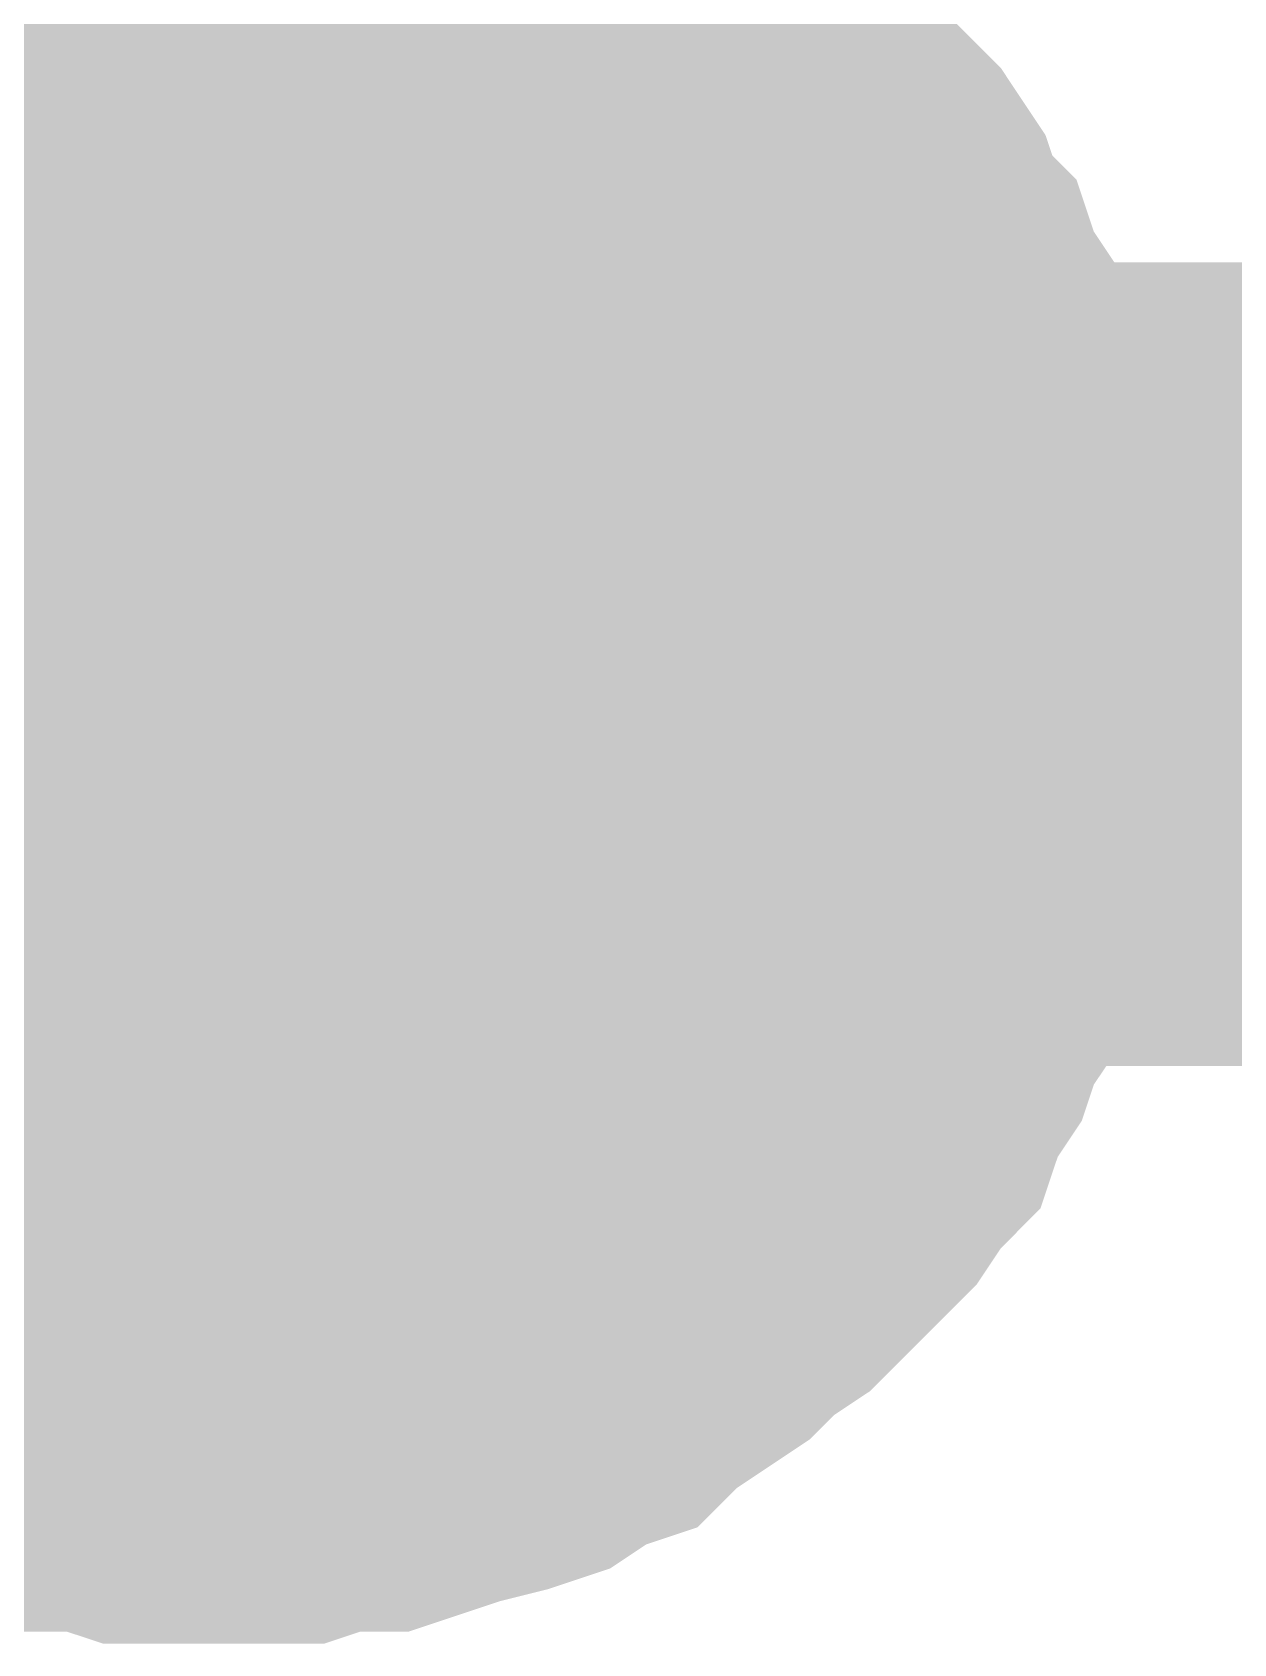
# Model space of a CAD drawing. Header units: inches. Extents: x 0 to 841, y 0 to 594.
# Drawn here: x 309.838 to 310.959, y 261.578 to 263.081 of the extents above; entities that cross this region are included whole.
import ezdxf

# ---------------------------------------------------------------- set-up
doc = ezdxf.new("R2010")
doc.units = ezdxf.units.IN
doc.layers.add('Sheet', color=255, linetype='Continuous')

msp = doc.modelspace()

# ---------------------------------------------------------------- linework, layer by layer
at = {"layer": 'Sheet'}
for points in [[(350.0049, 294.9899, 0.7493, 0.7493, 0), (317.5085, 294.9899, 0.7493, 0.7493, 0), (317.5085, 262.4915, 0.7493, 0.7493, 0), (310.0076, 262.4915, 0.7493, 0.7493, 0), (305.0107, 262.4915, 0.7493, 0.7493, 0)], [(310.0076, 267.4999, 0.7493, 0.7493, 0), (310.0076, 262.4915, 0.7493, 0.7493, 0)], [(309.6819, 263.1765, 0.2997, 0.2997, 0), (309.7156, 263.199, 0.2997, 0.2997, 0), (309.7493, 263.2102, 0.2997, 0.2997, 0), (309.783, 263.2214, 0.2997, 0.2997, 0), (309.8167, 263.2326, 0.2997, 0.2997, 0)], [(309.6819, 263.1765, 0.2997, 0.2997, 0), (309.7156, 263.199, 0.2997, 0.2997, 0), (309.7493, 263.2102, 0.2997, 0.2997, 0), (309.783, 263.2214, 0.2997, 0.2997, 0), (309.8167, 263.2326, 0.2997, 0.2997, 0)], [(310.1985, 263.2326, 0.2997, 0.2997, 0), (310.2322, 263.2214, 0.2997, 0.2997, 0), (310.2771, 263.2102, 0.2997, 0.2997, 0), (310.3108, 263.199, 0.2997, 0.2997, 0), (310.3445, 263.1765, 0.2997, 0.2997, 0), (310.3781, 263.1653, 0.2997, 0.2997, 0), (310.4006, 263.1428, 0.2997, 0.2997, 0), (310.4343, 263.1316, 0.2997, 0.2997, 0), (310.468, 263.1091, 0.2997, 0.2997, 0), (310.4904, 263.0867, 0.2997, 0.2997, 0), (310.5241, 263.053, 0.2997, 0.2997, 0), (310.5466, 263.0305, 0.2997, 0.2997, 0), (310.569, 263.0081, 0.2997, 0.2997, 0), (310.6027, 262.9744, 0.2997, 0.2997, 0), (310.6252, 262.9519, 0.2997, 0.2997, 0), (310.6476, 262.9182, 0.2997, 0.2997, 0), (310.6589, 262.8845, 0.2997, 0.2997, 0), (310.6813, 262.8621, 0.2997, 0.2997, 0), (310.6925, 262.8284, 0.2997, 0.2997, 0), (310.715, 262.7947, 0.2997, 0.2997, 0), (310.7262, 262.761, 0.2997, 0.2997, 0), (310.7375, 262.7161, 0.2997, 0.2997, 0), (310.7487, 262.6824, 0.2997, 0.2997, 0), (310.7599, 262.6487, 0.2997, 0.2997, 0), (310.7599, 262.6038, 0.2997, 0.2997, 0), (310.7711, 262.5701, 0.2997, 0.2997, 0), (310.7711, 262.5364, 0.2997, 0.2997, 0), (310.7711, 262.4915, 0.2997, 0.2997, 0)], [(310.1985, 263.2326, 0.2997, 0.2997, 0), (310.2322, 263.2214, 0.2997, 0.2997, 0), (310.2771, 263.2102, 0.2997, 0.2997, 0), (310.3108, 263.199, 0.2997, 0.2997, 0), (310.3445, 263.1765, 0.2997, 0.2997, 0), (310.3781, 263.1653, 0.2997, 0.2997, 0), (310.4006, 263.1428, 0.2997, 0.2997, 0), (310.4343, 263.1316, 0.2997, 0.2997, 0), (310.468, 263.1091, 0.2997, 0.2997, 0), (310.4904, 263.0867, 0.2997, 0.2997, 0), (310.5241, 263.053, 0.2997, 0.2997, 0), (310.5466, 263.0305, 0.2997, 0.2997, 0), (310.569, 263.0081, 0.2997, 0.2997, 0), (310.6027, 262.9744, 0.2997, 0.2997, 0), (310.6252, 262.9519, 0.2997, 0.2997, 0), (310.6476, 262.9182, 0.2997, 0.2997, 0), (310.6589, 262.8845, 0.2997, 0.2997, 0), (310.6813, 262.8621, 0.2997, 0.2997, 0), (310.6925, 262.8284, 0.2997, 0.2997, 0), (310.715, 262.7947, 0.2997, 0.2997, 0), (310.7262, 262.761, 0.2997, 0.2997, 0), (310.7375, 262.7161, 0.2997, 0.2997, 0), (310.7487, 262.6824, 0.2997, 0.2997, 0), (310.7599, 262.6487, 0.2997, 0.2997, 0), (310.7599, 262.6038, 0.2997, 0.2997, 0), (310.7711, 262.5701, 0.2997, 0.2997, 0), (310.7711, 262.5364, 0.2997, 0.2997, 0), (310.7711, 262.4915, 0.2997, 0.2997, 0)], [(310.4343, 263.1316, 0.0991, 0.0991, 0), (310.468, 263.1091, 0.0991, 0.0991, 0), (310.4904, 263.0867, 0.0991, 0.0991, 0), (310.5241, 263.053, 0.0991, 0.0991, 0), (310.5466, 263.0305, 0.0991, 0.0991, 0), (310.569, 263.0081, 0.0991, 0.0991, 0), (310.6027, 262.9744, 0.0991, 0.0991, 0), (310.6252, 262.9519, 0.0991, 0.0991, 0), (310.6476, 262.9182, 0.0991, 0.0991, 0), (310.6589, 262.8845, 0.0991, 0.0991, 0), (310.6813, 262.8621, 0.0991, 0.0991, 0), (310.6925, 262.8284, 0.0991, 0.0991, 0), (310.715, 262.7947, 0.0991, 0.0991, 0), (310.7262, 262.761, 0.0991, 0.0991, 0), (310.7375, 262.7161, 0.0991, 0.0991, 0), (310.7487, 262.6824, 0.0991, 0.0991, 0), (310.7599, 262.6487, 0.0991, 0.0991, 0), (310.7599, 262.6038, 0.0991, 0.0991, 0), (310.7711, 262.5701, 0.0991, 0.0991, 0), (310.7711, 262.5364, 0.0991, 0.0991, 0), (310.7711, 262.4915, 0.0991, 0.0991, 0)], [(310.4343, 263.1316, 0.0991, 0.0991, 0), (310.468, 263.1091, 0.0991, 0.0991, 0), (310.4904, 263.0867, 0.0991, 0.0991, 0), (310.5241, 263.053, 0.0991, 0.0991, 0), (310.5466, 263.0305, 0.0991, 0.0991, 0), (310.569, 263.0081, 0.0991, 0.0991, 0), (310.6027, 262.9744, 0.0991, 0.0991, 0), (310.6252, 262.9519, 0.0991, 0.0991, 0), (310.6476, 262.9182, 0.0991, 0.0991, 0), (310.6589, 262.8845, 0.0991, 0.0991, 0), (310.6813, 262.8621, 0.0991, 0.0991, 0), (310.6925, 262.8284, 0.0991, 0.0991, 0), (310.715, 262.7947, 0.0991, 0.0991, 0), (310.7262, 262.761, 0.0991, 0.0991, 0), (310.7375, 262.7161, 0.0991, 0.0991, 0), (310.7487, 262.6824, 0.0991, 0.0991, 0), (310.7599, 262.6487, 0.0991, 0.0991, 0), (310.7599, 262.6038, 0.0991, 0.0991, 0), (310.7711, 262.5701, 0.0991, 0.0991, 0), (310.7711, 262.5364, 0.0991, 0.0991, 0), (310.7711, 262.4915, 0.0991, 0.0991, 0)], [(309.6819, 262.8845, 0.2997, 0.2997, 0), (309.7044, 262.907, 0.2997, 0.2997, 0), (309.7269, 262.9182, 0.2997, 0.2997, 0), (309.7493, 262.9294, 0.2997, 0.2997, 0), (309.7605, 262.9407, 0.2997, 0.2997, 0), (309.783, 262.9519, 0.2997, 0.2997, 0), (309.8055, 262.9631, 0.2997, 0.2997, 0), (309.8279, 262.9744, 0.2997, 0.2997, 0), (309.8616, 262.9856, 0.2997, 0.2997, 0), (309.8841, 262.9968, 0.2997, 0.2997, 0), (309.9065, 262.9968, 0.2997, 0.2997, 0), (309.929, 262.9968, 0.2997, 0.2997, 0), (309.9514, 263.0081, 0.2997, 0.2997, 0), (309.9851, 263.0081, 0.2997, 0.2997, 0), (310.0076, 263.0081, 0.2997, 0.2997, 0)], [(309.6819, 262.8845, 0.2997, 0.2997, 0), (309.7044, 262.907, 0.2997, 0.2997, 0), (309.7269, 262.9182, 0.2997, 0.2997, 0), (309.7493, 262.9294, 0.2997, 0.2997, 0), (309.7605, 262.9407, 0.2997, 0.2997, 0), (309.783, 262.9519, 0.2997, 0.2997, 0), (309.8055, 262.9631, 0.2997, 0.2997, 0), (309.8279, 262.9744, 0.2997, 0.2997, 0), (309.8616, 262.9856, 0.2997, 0.2997, 0), (309.8841, 262.9968, 0.2997, 0.2997, 0), (309.9065, 262.9968, 0.2997, 0.2997, 0), (309.929, 262.9968, 0.2997, 0.2997, 0), (309.9514, 263.0081, 0.2997, 0.2997, 0), (309.9851, 263.0081, 0.2997, 0.2997, 0), (310.0076, 263.0081, 0.2997, 0.2997, 0)], [(310.0076, 263.0081, 0.2997, 0.2997, 0), (310.0076, 263.0081, 0.2997, 0.2997, 0)], [(310.0076, 263.0081, 0.2997, 0.2997, 0), (310.03, 263.0081, 0.2997, 0.2997, 0), (310.0637, 263.0081, 0.2997, 0.2997, 0), (310.0862, 262.9968, 0.2997, 0.2997, 0), (310.1086, 262.9968, 0.2997, 0.2997, 0), (310.1311, 262.9968, 0.2997, 0.2997, 0), (310.1648, 262.9856, 0.2997, 0.2997, 0), (310.1872, 262.9744, 0.2997, 0.2997, 0), (310.2097, 262.9631, 0.2997, 0.2997, 0), (310.2322, 262.9519, 0.2997, 0.2997, 0), (310.2546, 262.9407, 0.2997, 0.2997, 0), (310.2771, 262.9294, 0.2997, 0.2997, 0), (310.2995, 262.9182, 0.2997, 0.2997, 0), (310.3108, 262.907, 0.2997, 0.2997, 0), (310.3332, 262.8845, 0.2997, 0.2997, 0), (310.3557, 262.8733, 0.2997, 0.2997, 0), (310.3669, 262.8508, 0.2997, 0.2997, 0), (310.3894, 262.8396, 0.2997, 0.2997, 0), (310.4006, 262.8172, 0.2997, 0.2997, 0), (310.4231, 262.7947, 0.2997, 0.2997, 0), (310.4343, 262.7835, 0.2997, 0.2997, 0), (310.4455, 262.761, 0.2997, 0.2997, 0), (310.4567, 262.7385, 0.2997, 0.2997, 0), (310.468, 262.7161, 0.2997, 0.2997, 0), (310.4792, 262.6936, 0.2997, 0.2997, 0), (310.4904, 262.6712, 0.2997, 0.2997, 0), (310.5017, 262.6487, 0.2997, 0.2997, 0), (310.5129, 262.615, 0.2997, 0.2997, 0), (310.5129, 262.5926, 0.2997, 0.2997, 0), (310.5129, 262.5701, 0.2997, 0.2997, 0), (310.5241, 262.5476, 0.2997, 0.2997, 0), (310.5241, 262.514, 0.2997, 0.2997, 0), (310.5241, 262.4915, 0.2997, 0.2997, 0)], [(310.0076, 263.0081, 0.2997, 0.2997, 0), (310.0076, 263.0081, 0.2997, 0.2997, 0)], [(310.0076, 263.0081, 0.2997, 0.2997, 0), (310.03, 263.0081, 0.2997, 0.2997, 0), (310.0637, 263.0081, 0.2997, 0.2997, 0), (310.0862, 262.9968, 0.2997, 0.2997, 0), (310.1086, 262.9968, 0.2997, 0.2997, 0), (310.1311, 262.9968, 0.2997, 0.2997, 0), (310.1648, 262.9856, 0.2997, 0.2997, 0), (310.1872, 262.9744, 0.2997, 0.2997, 0), (310.2097, 262.9631, 0.2997, 0.2997, 0), (310.2322, 262.9519, 0.2997, 0.2997, 0), (310.2546, 262.9407, 0.2997, 0.2997, 0), (310.2771, 262.9294, 0.2997, 0.2997, 0), (310.2995, 262.9182, 0.2997, 0.2997, 0), (310.3108, 262.907, 0.2997, 0.2997, 0), (310.3332, 262.8845, 0.2997, 0.2997, 0), (310.3557, 262.8733, 0.2997, 0.2997, 0), (310.3669, 262.8508, 0.2997, 0.2997, 0), (310.3894, 262.8396, 0.2997, 0.2997, 0), (310.4006, 262.8172, 0.2997, 0.2997, 0), (310.4231, 262.7947, 0.2997, 0.2997, 0), (310.4343, 262.7835, 0.2997, 0.2997, 0), (310.4455, 262.761, 0.2997, 0.2997, 0), (310.4567, 262.7385, 0.2997, 0.2997, 0), (310.468, 262.7161, 0.2997, 0.2997, 0), (310.4792, 262.6936, 0.2997, 0.2997, 0), (310.4904, 262.6712, 0.2997, 0.2997, 0), (310.5017, 262.6487, 0.2997, 0.2997, 0), (310.5129, 262.615, 0.2997, 0.2997, 0), (310.5129, 262.5926, 0.2997, 0.2997, 0), (310.5129, 262.5701, 0.2997, 0.2997, 0), (310.5241, 262.5476, 0.2997, 0.2997, 0), (310.5241, 262.514, 0.2997, 0.2997, 0), (310.5241, 262.4915, 0.2997, 0.2997, 0)], [(309.783, 262.9519, 0.0991, 0.0991, 0), (309.8055, 262.9631, 0.0991, 0.0991, 0), (309.8279, 262.9744, 0.0991, 0.0991, 0), (309.8616, 262.9856, 0.0991, 0.0991, 0), (309.8841, 262.9968, 0.0991, 0.0991, 0), (309.9065, 262.9968, 0.0991, 0.0991, 0), (309.929, 262.9968, 0.0991, 0.0991, 0), (309.9514, 263.0081, 0.0991, 0.0991, 0), (309.9851, 263.0081, 0.0991, 0.0991, 0), (310.0076, 263.0081, 0.0991, 0.0991, 0)], [(309.783, 262.9519, 0.0991, 0.0991, 0), (309.8055, 262.9631, 0.0991, 0.0991, 0), (309.8279, 262.9744, 0.0991, 0.0991, 0), (309.8616, 262.9856, 0.0991, 0.0991, 0), (309.8841, 262.9968, 0.0991, 0.0991, 0), (309.9065, 262.9968, 0.0991, 0.0991, 0), (309.929, 262.9968, 0.0991, 0.0991, 0), (309.9514, 263.0081, 0.0991, 0.0991, 0), (309.9851, 263.0081, 0.0991, 0.0991, 0), (310.0076, 263.0081, 0.0991, 0.0991, 0)], [(310.0076, 263.0081, 0.0991, 0.0991, 0), (310.0076, 263.0081, 0.0991, 0.0991, 0)], [(310.0076, 263.0081, 0.0991, 0.0991, 0), (310.03, 263.0081, 0.0991, 0.0991, 0), (310.0637, 263.0081, 0.0991, 0.0991, 0), (310.0862, 262.9968, 0.0991, 0.0991, 0), (310.1086, 262.9968, 0.0991, 0.0991, 0), (310.1311, 262.9968, 0.0991, 0.0991, 0), (310.1648, 262.9856, 0.0991, 0.0991, 0), (310.1872, 262.9744, 0.0991, 0.0991, 0), (310.2097, 262.9631, 0.0991, 0.0991, 0), (310.2322, 262.9519, 0.0991, 0.0991, 0), (310.2546, 262.9407, 0.0991, 0.0991, 0), (310.2771, 262.9294, 0.0991, 0.0991, 0), (310.2995, 262.9182, 0.0991, 0.0991, 0), (310.3108, 262.907, 0.0991, 0.0991, 0), (310.3332, 262.8845, 0.0991, 0.0991, 0), (310.3557, 262.8733, 0.0991, 0.0991, 0), (310.3669, 262.8508, 0.0991, 0.0991, 0), (310.3894, 262.8396, 0.0991, 0.0991, 0), (310.4006, 262.8172, 0.0991, 0.0991, 0), (310.4231, 262.7947, 0.0991, 0.0991, 0), (310.4343, 262.7835, 0.0991, 0.0991, 0), (310.4455, 262.761, 0.0991, 0.0991, 0), (310.4567, 262.7385, 0.0991, 0.0991, 0), (310.468, 262.7161, 0.0991, 0.0991, 0), (310.4792, 262.6936, 0.0991, 0.0991, 0), (310.4904, 262.6712, 0.0991, 0.0991, 0), (310.5017, 262.6487, 0.0991, 0.0991, 0), (310.5129, 262.615, 0.0991, 0.0991, 0), (310.5129, 262.5926, 0.0991, 0.0991, 0), (310.5129, 262.5701, 0.0991, 0.0991, 0), (310.5241, 262.5476, 0.0991, 0.0991, 0), (310.5241, 262.514, 0.0991, 0.0991, 0), (310.5241, 262.4915, 0.0991, 0.0991, 0)], [(310.0076, 263.0081, 0.0991, 0.0991, 0), (310.0076, 263.0081, 0.0991, 0.0991, 0)], [(310.0076, 263.0081, 0.0991, 0.0991, 0), (310.03, 263.0081, 0.0991, 0.0991, 0), (310.0637, 263.0081, 0.0991, 0.0991, 0), (310.0862, 262.9968, 0.0991, 0.0991, 0), (310.1086, 262.9968, 0.0991, 0.0991, 0), (310.1311, 262.9968, 0.0991, 0.0991, 0), (310.1648, 262.9856, 0.0991, 0.0991, 0), (310.1872, 262.9744, 0.0991, 0.0991, 0), (310.2097, 262.9631, 0.0991, 0.0991, 0), (310.2322, 262.9519, 0.0991, 0.0991, 0), (310.2546, 262.9407, 0.0991, 0.0991, 0), (310.2771, 262.9294, 0.0991, 0.0991, 0), (310.2995, 262.9182, 0.0991, 0.0991, 0), (310.3108, 262.907, 0.0991, 0.0991, 0), (310.3332, 262.8845, 0.0991, 0.0991, 0), (310.3557, 262.8733, 0.0991, 0.0991, 0), (310.3669, 262.8508, 0.0991, 0.0991, 0), (310.3894, 262.8396, 0.0991, 0.0991, 0), (310.4006, 262.8172, 0.0991, 0.0991, 0), (310.4231, 262.7947, 0.0991, 0.0991, 0), (310.4343, 262.7835, 0.0991, 0.0991, 0), (310.4455, 262.761, 0.0991, 0.0991, 0), (310.4567, 262.7385, 0.0991, 0.0991, 0), (310.468, 262.7161, 0.0991, 0.0991, 0), (310.4792, 262.6936, 0.0991, 0.0991, 0), (310.4904, 262.6712, 0.0991, 0.0991, 0), (310.5017, 262.6487, 0.0991, 0.0991, 0), (310.5129, 262.615, 0.0991, 0.0991, 0), (310.5129, 262.5926, 0.0991, 0.0991, 0), (310.5129, 262.5701, 0.0991, 0.0991, 0), (310.5241, 262.5476, 0.0991, 0.0991, 0), (310.5241, 262.514, 0.0991, 0.0991, 0), (310.5241, 262.4915, 0.0991, 0.0991, 0)], [(310.7711, 262.4915, 0.2997, 0.2997, 0), (310.7711, 262.4578, 0.2997, 0.2997, 0), (310.7711, 262.4129, 0.2997, 0.2997, 0), (310.7599, 262.3792, 0.2997, 0.2997, 0), (310.7599, 262.3343, 0.2997, 0.2997, 0), (310.7487, 262.3006, 0.2997, 0.2997, 0), (310.7375, 262.2669, 0.2997, 0.2997, 0), (310.7262, 262.2332, 0.2997, 0.2997, 0), (310.715, 262.1995, 0.2997, 0.2997, 0), (310.6925, 262.1658, 0.2997, 0.2997, 0), (310.6813, 262.1321, 0.2997, 0.2997, 0), (310.6589, 262.0985, 0.2997, 0.2997, 0), (310.6476, 262.0648, 0.2997, 0.2997, 0), (310.6252, 262.0423, 0.2997, 0.2997, 0), (310.6027, 262.0086, 0.2997, 0.2997, 0), (310.569, 261.9749, 0.2997, 0.2997, 0), (310.5466, 261.9525, 0.2997, 0.2997, 0), (310.5241, 261.93, 0.2997, 0.2997, 0), (310.4904, 261.9076, 0.2997, 0.2997, 0), (310.468, 261.8851, 0.2997, 0.2997, 0), (310.4343, 261.8626, 0.2997, 0.2997, 0), (310.4006, 261.8402, 0.2997, 0.2997, 0), (310.3781, 261.8177, 0.2997, 0.2997, 0), (310.3445, 261.8065, 0.2997, 0.2997, 0), (310.3108, 261.784, 0.2997, 0.2997, 0), (310.2771, 261.7728, 0.2997, 0.2997, 0), (310.2322, 261.7616, 0.2997, 0.2997, 0), (310.1985, 261.7503, 0.2997, 0.2997, 0), (310.1648, 261.7391, 0.2997, 0.2997, 0), (310.1199, 261.7391, 0.2997, 0.2997, 0), (310.0862, 261.7279, 0.2997, 0.2997, 0), (310.0525, 261.7279, 0.2997, 0.2997, 0), (310.0076, 261.7279, 0.2997, 0.2997, 0)], [(310.7711, 262.4915, 0.2997, 0.2997, 0), (310.7711, 262.4578, 0.2997, 0.2997, 0), (310.7711, 262.4129, 0.2997, 0.2997, 0), (310.7599, 262.3792, 0.2997, 0.2997, 0), (310.7599, 262.3343, 0.2997, 0.2997, 0), (310.7487, 262.3006, 0.2997, 0.2997, 0), (310.7375, 262.2669, 0.2997, 0.2997, 0), (310.7262, 262.2332, 0.2997, 0.2997, 0), (310.715, 262.1995, 0.2997, 0.2997, 0), (310.6925, 262.1658, 0.2997, 0.2997, 0), (310.6813, 262.1321, 0.2997, 0.2997, 0), (310.6589, 262.0985, 0.2997, 0.2997, 0), (310.6476, 262.0648, 0.2997, 0.2997, 0), (310.6252, 262.0423, 0.2997, 0.2997, 0), (310.6027, 262.0086, 0.2997, 0.2997, 0), (310.569, 261.9749, 0.2997, 0.2997, 0), (310.5466, 261.9525, 0.2997, 0.2997, 0), (310.5241, 261.93, 0.2997, 0.2997, 0), (310.4904, 261.9076, 0.2997, 0.2997, 0), (310.468, 261.8851, 0.2997, 0.2997, 0), (310.4343, 261.8626, 0.2997, 0.2997, 0), (310.4006, 261.8402, 0.2997, 0.2997, 0), (310.3781, 261.8177, 0.2997, 0.2997, 0), (310.3445, 261.8065, 0.2997, 0.2997, 0), (310.3108, 261.784, 0.2997, 0.2997, 0), (310.2771, 261.7728, 0.2997, 0.2997, 0), (310.2322, 261.7616, 0.2997, 0.2997, 0), (310.1985, 261.7503, 0.2997, 0.2997, 0), (310.1648, 261.7391, 0.2997, 0.2997, 0), (310.1199, 261.7391, 0.2997, 0.2997, 0), (310.0862, 261.7279, 0.2997, 0.2997, 0), (310.0525, 261.7279, 0.2997, 0.2997, 0), (310.0076, 261.7279, 0.2997, 0.2997, 0)], [(310.5241, 262.4915, 0.2997, 0.2997, 0), (310.5241, 262.469, 0.2997, 0.2997, 0), (310.5241, 262.4353, 0.2997, 0.2997, 0), (310.5129, 262.4129, 0.2997, 0.2997, 0), (310.5129, 262.3904, 0.2997, 0.2997, 0), (310.5129, 262.368, 0.2997, 0.2997, 0), (310.5017, 262.3455, 0.2997, 0.2997, 0), (310.4904, 262.3118, 0.2997, 0.2997, 0), (310.4792, 262.2894, 0.2997, 0.2997, 0), (310.468, 262.2669, 0.2997, 0.2997, 0), (310.4567, 262.2444, 0.2997, 0.2997, 0), (310.4455, 262.2332, 0.2997, 0.2997, 0), (310.4343, 262.2108, 0.2997, 0.2997, 0), (310.4231, 262.1883, 0.2997, 0.2997, 0), (310.4006, 262.1658, 0.2997, 0.2997, 0), (310.3894, 262.1546, 0.2997, 0.2997, 0), (310.3669, 262.1321, 0.2997, 0.2997, 0), (310.3557, 262.1209, 0.2997, 0.2997, 0), (310.3332, 262.0985, 0.2997, 0.2997, 0), (310.3108, 262.0872, 0.2997, 0.2997, 0), (310.2995, 262.076, 0.2997, 0.2997, 0), (310.2771, 262.0535, 0.2997, 0.2997, 0), (310.2546, 262.0423, 0.2997, 0.2997, 0), (310.2322, 262.0311, 0.2997, 0.2997, 0), (310.2097, 262.0311, 0.2997, 0.2997, 0), (310.1872, 262.0199, 0.2997, 0.2997, 0), (310.1648, 262.0086, 0.2997, 0.2997, 0), (310.1311, 261.9974, 0.2997, 0.2997, 0), (310.1086, 261.9974, 0.2997, 0.2997, 0), (310.0862, 261.9974, 0.2997, 0.2997, 0), (310.0637, 261.9862, 0.2997, 0.2997, 0), (310.03, 261.9862, 0.2997, 0.2997, 0), (310.0076, 261.9862, 0.2997, 0.2997, 0)], [(310.5241, 262.4915, 0.2997, 0.2997, 0), (310.5241, 262.469, 0.2997, 0.2997, 0), (310.5241, 262.4353, 0.2997, 0.2997, 0), (310.5129, 262.4129, 0.2997, 0.2997, 0), (310.5129, 262.3904, 0.2997, 0.2997, 0), (310.5129, 262.368, 0.2997, 0.2997, 0), (310.5017, 262.3455, 0.2997, 0.2997, 0), (310.4904, 262.3118, 0.2997, 0.2997, 0), (310.4792, 262.2894, 0.2997, 0.2997, 0), (310.468, 262.2669, 0.2997, 0.2997, 0), (310.4567, 262.2444, 0.2997, 0.2997, 0), (310.4455, 262.2332, 0.2997, 0.2997, 0), (310.4343, 262.2108, 0.2997, 0.2997, 0), (310.4231, 262.1883, 0.2997, 0.2997, 0), (310.4006, 262.1658, 0.2997, 0.2997, 0), (310.3894, 262.1546, 0.2997, 0.2997, 0), (310.3669, 262.1321, 0.2997, 0.2997, 0), (310.3557, 262.1209, 0.2997, 0.2997, 0), (310.3332, 262.0985, 0.2997, 0.2997, 0), (310.3108, 262.0872, 0.2997, 0.2997, 0), (310.2995, 262.076, 0.2997, 0.2997, 0), (310.2771, 262.0535, 0.2997, 0.2997, 0), (310.2546, 262.0423, 0.2997, 0.2997, 0), (310.2322, 262.0311, 0.2997, 0.2997, 0), (310.2097, 262.0311, 0.2997, 0.2997, 0), (310.1872, 262.0199, 0.2997, 0.2997, 0), (310.1648, 262.0086, 0.2997, 0.2997, 0), (310.1311, 261.9974, 0.2997, 0.2997, 0), (310.1086, 261.9974, 0.2997, 0.2997, 0), (310.0862, 261.9974, 0.2997, 0.2997, 0), (310.0637, 261.9862, 0.2997, 0.2997, 0), (310.03, 261.9862, 0.2997, 0.2997, 0), (310.0076, 261.9862, 0.2997, 0.2997, 0)], [(310.5241, 262.4915, 0.2997, 0.2997, 0), (310.5241, 262.4915, 0.2997, 0.2997, 0), (310.5241, 262.4915, 0.2997, 0.2997, 0), (310.5241, 262.4915, 0.2997, 0.2997, 0), (310.5241, 262.4915, 0.2997, 0.2997, 0), (310.5241, 262.4915, 0.2997, 0.2997, 0), (310.5241, 262.4915, 0.2997, 0.2997, 0), (310.5241, 262.4915, 0.2997, 0.2997, 0), (310.5241, 262.4915, 0.2997, 0.2997, 0), (310.5241, 262.4915, 0.2997, 0.2997, 0), (310.5241, 262.4915, 0.2997, 0.2997, 0), (310.5241, 262.4915, 0.2997, 0.2997, 0), (310.5241, 262.4915, 0.2997, 0.2997, 0), (310.5241, 262.4915, 0.2997, 0.2997, 0), (310.5241, 262.4915, 0.2997, 0.2997, 0), (310.5241, 262.4915, 0.2997, 0.2997, 0), (310.5241, 262.4915, 0.2997, 0.2997, 0), (310.5241, 262.4915, 0.2997, 0.2997, 0), (310.5241, 262.4915, 0.2997, 0.2997, 0), (310.5241, 262.4915, 0.2997, 0.2997, 0), (310.5241, 262.4915, 0.2997, 0.2997, 0), (310.5241, 262.4915, 0.2997, 0.2997, 0), (310.5241, 262.4915, 0.2997, 0.2997, 0), (310.5241, 262.4915, 0.2997, 0.2997, 0), (310.5241, 262.4915, 0.2997, 0.2997, 0), (310.5241, 262.4915, 0.2997, 0.2997, 0), (310.5241, 262.4915, 0.2997, 0.2997, 0), (310.5241, 262.4915, 0.2997, 0.2997, 0), (310.5241, 262.4915, 0.2997, 0.2997, 0), (310.5241, 262.4915, 0.2997, 0.2997, 0), (310.5241, 262.4915, 0.2997, 0.2997, 0), (310.5241, 262.4915, 0.2997, 0.2997, 0), (310.5241, 262.4915, 0.2997, 0.2997, 0)], [(310.5241, 262.4915, 0.2997, 0.2997, 0), (310.5241, 262.4915, 0.2997, 0.2997, 0)], [(310.5241, 262.4915, 0.2997, 0.2997, 0), (310.5241, 262.4915, 0.2997, 0.2997, 0), (310.5241, 262.4915, 0.2997, 0.2997, 0), (310.5241, 262.4915, 0.2997, 0.2997, 0), (310.5241, 262.4915, 0.2997, 0.2997, 0), (310.5241, 262.4915, 0.2997, 0.2997, 0), (310.5241, 262.4915, 0.2997, 0.2997, 0), (310.5241, 262.4915, 0.2997, 0.2997, 0), (310.5241, 262.4915, 0.2997, 0.2997, 0), (310.5241, 262.4915, 0.2997, 0.2997, 0), (310.5241, 262.4915, 0.2997, 0.2997, 0), (310.5241, 262.4915, 0.2997, 0.2997, 0), (310.5241, 262.4915, 0.2997, 0.2997, 0), (310.5241, 262.4915, 0.2997, 0.2997, 0), (310.5241, 262.4915, 0.2997, 0.2997, 0), (310.5241, 262.4915, 0.2997, 0.2997, 0), (310.5241, 262.4915, 0.2997, 0.2997, 0), (310.5241, 262.4915, 0.2997, 0.2997, 0), (310.5241, 262.4915, 0.2997, 0.2997, 0), (310.5241, 262.4915, 0.2997, 0.2997, 0), (310.5241, 262.4915, 0.2997, 0.2997, 0), (310.5241, 262.4915, 0.2997, 0.2997, 0), (310.5241, 262.4915, 0.2997, 0.2997, 0), (310.5241, 262.4915, 0.2997, 0.2997, 0), (310.5241, 262.4915, 0.2997, 0.2997, 0), (310.5241, 262.4915, 0.2997, 0.2997, 0), (310.5241, 262.4915, 0.2997, 0.2997, 0), (310.5241, 262.4915, 0.2997, 0.2997, 0), (310.5241, 262.4915, 0.2997, 0.2997, 0), (310.5241, 262.4915, 0.2997, 0.2997, 0), (310.5241, 262.4915, 0.2997, 0.2997, 0), (310.5241, 262.4915, 0.2997, 0.2997, 0), (310.5241, 262.4915, 0.2997, 0.2997, 0)], [(310.5241, 262.4915, 0.2997, 0.2997, 0), (310.5241, 262.4915, 0.2997, 0.2997, 0)], [(310.7711, 262.4915, 0.2997, 0.2997, 0), (310.7711, 262.4915, 0.2997, 0.2997, 0), (310.7711, 262.4915, 0.2997, 0.2997, 0), (310.7711, 262.4915, 0.2997, 0.2997, 0), (310.7711, 262.4915, 0.2997, 0.2997, 0), (310.7711, 262.4915, 0.2997, 0.2997, 0), (310.7711, 262.4915, 0.2997, 0.2997, 0), (310.7711, 262.4915, 0.2997, 0.2997, 0), (310.7711, 262.4915, 0.2997, 0.2997, 0), (310.7711, 262.4915, 0.2997, 0.2997, 0), (310.7711, 262.4915, 0.2997, 0.2997, 0), (310.7711, 262.4915, 0.2997, 0.2997, 0), (310.7711, 262.4915, 0.2997, 0.2997, 0), (310.7711, 262.4915, 0.2997, 0.2997, 0), (310.7711, 262.4915, 0.2997, 0.2997, 0), (310.7711, 262.4915, 0.2997, 0.2997, 0), (310.7711, 262.4915, 0.2997, 0.2997, 0), (310.7711, 262.4915, 0.2997, 0.2997, 0), (310.7711, 262.4915, 0.2997, 0.2997, 0), (310.7711, 262.4915, 0.2997, 0.2997, 0), (310.7711, 262.4915, 0.2997, 0.2997, 0), (310.7711, 262.4915, 0.2997, 0.2997, 0), (310.7711, 262.4915, 0.2997, 0.2997, 0), (310.7711, 262.4915, 0.2997, 0.2997, 0), (310.7711, 262.4915, 0.2997, 0.2997, 0), (310.7711, 262.4915, 0.2997, 0.2997, 0), (310.7711, 262.4915, 0.2997, 0.2997, 0), (310.7711, 262.4915, 0.2997, 0.2997, 0), (310.7711, 262.4915, 0.2997, 0.2997, 0), (310.7711, 262.4915, 0.2997, 0.2997, 0), (310.7711, 262.4915, 0.2997, 0.2997, 0), (310.7711, 262.4915, 0.2997, 0.2997, 0), (310.7711, 262.4915, 0.2997, 0.2997, 0)], [(310.7711, 262.4915, 0.2997, 0.2997, 0), (310.7711, 262.4915, 0.2997, 0.2997, 0)], [(310.7711, 262.4915, 0.2997, 0.2997, 0), (310.7711, 262.4915, 0.2997, 0.2997, 0), (310.7711, 262.4915, 0.2997, 0.2997, 0), (310.7711, 262.4915, 0.2997, 0.2997, 0), (310.7711, 262.4915, 0.2997, 0.2997, 0), (310.7711, 262.4915, 0.2997, 0.2997, 0), (310.7711, 262.4915, 0.2997, 0.2997, 0), (310.7711, 262.4915, 0.2997, 0.2997, 0), (310.7711, 262.4915, 0.2997, 0.2997, 0), (310.7711, 262.4915, 0.2997, 0.2997, 0), (310.7711, 262.4915, 0.2997, 0.2997, 0), (310.7711, 262.4915, 0.2997, 0.2997, 0), (310.7711, 262.4915, 0.2997, 0.2997, 0), (310.7711, 262.4915, 0.2997, 0.2997, 0), (310.7711, 262.4915, 0.2997, 0.2997, 0), (310.7711, 262.4915, 0.2997, 0.2997, 0), (310.7711, 262.4915, 0.2997, 0.2997, 0), (310.7711, 262.4915, 0.2997, 0.2997, 0), (310.7711, 262.4915, 0.2997, 0.2997, 0), (310.7711, 262.4915, 0.2997, 0.2997, 0), (310.7711, 262.4915, 0.2997, 0.2997, 0), (310.7711, 262.4915, 0.2997, 0.2997, 0), (310.7711, 262.4915, 0.2997, 0.2997, 0), (310.7711, 262.4915, 0.2997, 0.2997, 0), (310.7711, 262.4915, 0.2997, 0.2997, 0), (310.7711, 262.4915, 0.2997, 0.2997, 0), (310.7711, 262.4915, 0.2997, 0.2997, 0), (310.7711, 262.4915, 0.2997, 0.2997, 0), (310.7711, 262.4915, 0.2997, 0.2997, 0), (310.7711, 262.4915, 0.2997, 0.2997, 0), (310.7711, 262.4915, 0.2997, 0.2997, 0), (310.7711, 262.4915, 0.2997, 0.2997, 0), (310.7711, 262.4915, 0.2997, 0.2997, 0)], [(310.7711, 262.4915, 0.2997, 0.2997, 0), (310.7711, 262.4915, 0.2997, 0.2997, 0)], [(310.7711, 262.4915, 0.0991, 0.0991, 0), (310.7711, 262.4578, 0.0991, 0.0991, 0), (310.7711, 262.4129, 0.0991, 0.0991, 0), (310.7599, 262.3792, 0.0991, 0.0991, 0), (310.7599, 262.3343, 0.0991, 0.0991, 0), (310.7487, 262.3006, 0.0991, 0.0991, 0), (310.7375, 262.2669, 0.0991, 0.0991, 0), (310.7262, 262.2332, 0.0991, 0.0991, 0), (310.715, 262.1995, 0.0991, 0.0991, 0), (310.6925, 262.1658, 0.0991, 0.0991, 0), (310.6813, 262.1321, 0.0991, 0.0991, 0), (310.6589, 262.0985, 0.0991, 0.0991, 0), (310.6476, 262.0648, 0.0991, 0.0991, 0), (310.6252, 262.0423, 0.0991, 0.0991, 0), (310.6027, 262.0086, 0.0991, 0.0991, 0), (310.569, 261.9749, 0.0991, 0.0991, 0), (310.5466, 261.9525, 0.0991, 0.0991, 0), (310.5241, 261.93, 0.0991, 0.0991, 0), (310.4904, 261.9076, 0.0991, 0.0991, 0), (310.468, 261.8851, 0.0991, 0.0991, 0), (310.4343, 261.8626, 0.0991, 0.0991, 0), (310.4006, 261.8402, 0.0991, 0.0991, 0), (310.3781, 261.8177, 0.0991, 0.0991, 0), (310.3445, 261.8065, 0.0991, 0.0991, 0), (310.3108, 261.784, 0.0991, 0.0991, 0), (310.2771, 261.7728, 0.0991, 0.0991, 0), (310.2322, 261.7616, 0.0991, 0.0991, 0), (310.1985, 261.7503, 0.0991, 0.0991, 0), (310.1648, 261.7391, 0.0991, 0.0991, 0), (310.1199, 261.7391, 0.0991, 0.0991, 0), (310.0862, 261.7279, 0.0991, 0.0991, 0), (310.0525, 261.7279, 0.0991, 0.0991, 0), (310.0076, 261.7279, 0.0991, 0.0991, 0)], [(310.7711, 262.4915, 0.0991, 0.0991, 0), (310.7711, 262.4578, 0.0991, 0.0991, 0), (310.7711, 262.4129, 0.0991, 0.0991, 0), (310.7599, 262.3792, 0.0991, 0.0991, 0), (310.7599, 262.3343, 0.0991, 0.0991, 0), (310.7487, 262.3006, 0.0991, 0.0991, 0), (310.7375, 262.2669, 0.0991, 0.0991, 0), (310.7262, 262.2332, 0.0991, 0.0991, 0), (310.715, 262.1995, 0.0991, 0.0991, 0), (310.6925, 262.1658, 0.0991, 0.0991, 0), (310.6813, 262.1321, 0.0991, 0.0991, 0), (310.6589, 262.0985, 0.0991, 0.0991, 0), (310.6476, 262.0648, 0.0991, 0.0991, 0), (310.6252, 262.0423, 0.0991, 0.0991, 0), (310.6027, 262.0086, 0.0991, 0.0991, 0), (310.569, 261.9749, 0.0991, 0.0991, 0), (310.5466, 261.9525, 0.0991, 0.0991, 0), (310.5241, 261.93, 0.0991, 0.0991, 0), (310.4904, 261.9076, 0.0991, 0.0991, 0), (310.468, 261.8851, 0.0991, 0.0991, 0), (310.4343, 261.8626, 0.0991, 0.0991, 0), (310.4006, 261.8402, 0.0991, 0.0991, 0), (310.3781, 261.8177, 0.0991, 0.0991, 0), (310.3445, 261.8065, 0.0991, 0.0991, 0), (310.3108, 261.784, 0.0991, 0.0991, 0), (310.2771, 261.7728, 0.0991, 0.0991, 0), (310.2322, 261.7616, 0.0991, 0.0991, 0), (310.1985, 261.7503, 0.0991, 0.0991, 0), (310.1648, 261.7391, 0.0991, 0.0991, 0), (310.1199, 261.7391, 0.0991, 0.0991, 0), (310.0862, 261.7279, 0.0991, 0.0991, 0), (310.0525, 261.7279, 0.0991, 0.0991, 0), (310.0076, 261.7279, 0.0991, 0.0991, 0)], [(310.5241, 262.4915, 0.0991, 0.0991, 0), (310.5241, 262.469, 0.0991, 0.0991, 0), (310.5241, 262.4353, 0.0991, 0.0991, 0), (310.5129, 262.4129, 0.0991, 0.0991, 0), (310.5129, 262.3904, 0.0991, 0.0991, 0), (310.5129, 262.368, 0.0991, 0.0991, 0), (310.5017, 262.3455, 0.0991, 0.0991, 0), (310.4904, 262.3118, 0.0991, 0.0991, 0), (310.4792, 262.2894, 0.0991, 0.0991, 0), (310.468, 262.2669, 0.0991, 0.0991, 0), (310.4567, 262.2444, 0.0991, 0.0991, 0), (310.4455, 262.2332, 0.0991, 0.0991, 0), (310.4343, 262.2108, 0.0991, 0.0991, 0), (310.4231, 262.1883, 0.0991, 0.0991, 0), (310.4006, 262.1658, 0.0991, 0.0991, 0), (310.3894, 262.1546, 0.0991, 0.0991, 0), (310.3669, 262.1321, 0.0991, 0.0991, 0), (310.3557, 262.1209, 0.0991, 0.0991, 0), (310.3332, 262.0985, 0.0991, 0.0991, 0), (310.3108, 262.0872, 0.0991, 0.0991, 0), (310.2995, 262.076, 0.0991, 0.0991, 0), (310.2771, 262.0535, 0.0991, 0.0991, 0), (310.2546, 262.0423, 0.0991, 0.0991, 0), (310.2322, 262.0311, 0.0991, 0.0991, 0), (310.2097, 262.0311, 0.0991, 0.0991, 0), (310.1872, 262.0199, 0.0991, 0.0991, 0), (310.1648, 262.0086, 0.0991, 0.0991, 0), (310.1311, 261.9974, 0.0991, 0.0991, 0), (310.1086, 261.9974, 0.0991, 0.0991, 0), (310.0862, 261.9974, 0.0991, 0.0991, 0), (310.0637, 261.9862, 0.0991, 0.0991, 0), (310.03, 261.9862, 0.0991, 0.0991, 0), (310.0076, 261.9862, 0.0991, 0.0991, 0)], [(310.5241, 262.4915, 0.0991, 0.0991, 0), (310.5241, 262.469, 0.0991, 0.0991, 0), (310.5241, 262.4353, 0.0991, 0.0991, 0), (310.5129, 262.4129, 0.0991, 0.0991, 0), (310.5129, 262.3904, 0.0991, 0.0991, 0), (310.5129, 262.368, 0.0991, 0.0991, 0), (310.5017, 262.3455, 0.0991, 0.0991, 0), (310.4904, 262.3118, 0.0991, 0.0991, 0), (310.4792, 262.2894, 0.0991, 0.0991, 0), (310.468, 262.2669, 0.0991, 0.0991, 0), (310.4567, 262.2444, 0.0991, 0.0991, 0), (310.4455, 262.2332, 0.0991, 0.0991, 0), (310.4343, 262.2108, 0.0991, 0.0991, 0), (310.4231, 262.1883, 0.0991, 0.0991, 0), (310.4006, 262.1658, 0.0991, 0.0991, 0), (310.3894, 262.1546, 0.0991, 0.0991, 0), (310.3669, 262.1321, 0.0991, 0.0991, 0), (310.3557, 262.1209, 0.0991, 0.0991, 0), (310.3332, 262.0985, 0.0991, 0.0991, 0), (310.3108, 262.0872, 0.0991, 0.0991, 0), (310.2995, 262.076, 0.0991, 0.0991, 0), (310.2771, 262.0535, 0.0991, 0.0991, 0), (310.2546, 262.0423, 0.0991, 0.0991, 0), (310.2322, 262.0311, 0.0991, 0.0991, 0), (310.2097, 262.0311, 0.0991, 0.0991, 0), (310.1872, 262.0199, 0.0991, 0.0991, 0), (310.1648, 262.0086, 0.0991, 0.0991, 0), (310.1311, 261.9974, 0.0991, 0.0991, 0), (310.1086, 261.9974, 0.0991, 0.0991, 0), (310.0862, 261.9974, 0.0991, 0.0991, 0), (310.0637, 261.9862, 0.0991, 0.0991, 0), (310.03, 261.9862, 0.0991, 0.0991, 0), (310.0076, 261.9862, 0.0991, 0.0991, 0)], [(310.5241, 262.4915, 0.0991, 0.0991, 0), (310.5241, 262.4915, 0.0991, 0.0991, 0), (310.5241, 262.4915, 0.0991, 0.0991, 0), (310.5241, 262.4915, 0.0991, 0.0991, 0), (310.5241, 262.4915, 0.0991, 0.0991, 0), (310.5241, 262.4915, 0.0991, 0.0991, 0), (310.5241, 262.4915, 0.0991, 0.0991, 0), (310.5241, 262.4915, 0.0991, 0.0991, 0), (310.5241, 262.4915, 0.0991, 0.0991, 0), (310.5241, 262.4915, 0.0991, 0.0991, 0), (310.5241, 262.4915, 0.0991, 0.0991, 0), (310.5241, 262.4915, 0.0991, 0.0991, 0), (310.5241, 262.4915, 0.0991, 0.0991, 0), (310.5241, 262.4915, 0.0991, 0.0991, 0), (310.5241, 262.4915, 0.0991, 0.0991, 0), (310.5241, 262.4915, 0.0991, 0.0991, 0), (310.5241, 262.4915, 0.0991, 0.0991, 0), (310.5241, 262.4915, 0.0991, 0.0991, 0), (310.5241, 262.4915, 0.0991, 0.0991, 0), (310.5241, 262.4915, 0.0991, 0.0991, 0), (310.5241, 262.4915, 0.0991, 0.0991, 0), (310.5241, 262.4915, 0.0991, 0.0991, 0), (310.5241, 262.4915, 0.0991, 0.0991, 0), (310.5241, 262.4915, 0.0991, 0.0991, 0), (310.5241, 262.4915, 0.0991, 0.0991, 0), (310.5241, 262.4915, 0.0991, 0.0991, 0), (310.5241, 262.4915, 0.0991, 0.0991, 0), (310.5241, 262.4915, 0.0991, 0.0991, 0), (310.5241, 262.4915, 0.0991, 0.0991, 0), (310.5241, 262.4915, 0.0991, 0.0991, 0), (310.5241, 262.4915, 0.0991, 0.0991, 0), (310.5241, 262.4915, 0.0991, 0.0991, 0), (310.5241, 262.4915, 0.0991, 0.0991, 0)], [(310.5241, 262.4915, 0.0991, 0.0991, 0), (310.5241, 262.4915, 0.0991, 0.0991, 0)], [(310.5241, 262.4915, 0.0991, 0.0991, 0), (310.5241, 262.4915, 0.0991, 0.0991, 0), (310.5241, 262.4915, 0.0991, 0.0991, 0), (310.5241, 262.4915, 0.0991, 0.0991, 0), (310.5241, 262.4915, 0.0991, 0.0991, 0), (310.5241, 262.4915, 0.0991, 0.0991, 0), (310.5241, 262.4915, 0.0991, 0.0991, 0), (310.5241, 262.4915, 0.0991, 0.0991, 0), (310.5241, 262.4915, 0.0991, 0.0991, 0), (310.5241, 262.4915, 0.0991, 0.0991, 0), (310.5241, 262.4915, 0.0991, 0.0991, 0), (310.5241, 262.4915, 0.0991, 0.0991, 0), (310.5241, 262.4915, 0.0991, 0.0991, 0), (310.5241, 262.4915, 0.0991, 0.0991, 0), (310.5241, 262.4915, 0.0991, 0.0991, 0), (310.5241, 262.4915, 0.0991, 0.0991, 0), (310.5241, 262.4915, 0.0991, 0.0991, 0), (310.5241, 262.4915, 0.0991, 0.0991, 0), (310.5241, 262.4915, 0.0991, 0.0991, 0), (310.5241, 262.4915, 0.0991, 0.0991, 0), (310.5241, 262.4915, 0.0991, 0.0991, 0), (310.5241, 262.4915, 0.0991, 0.0991, 0), (310.5241, 262.4915, 0.0991, 0.0991, 0), (310.5241, 262.4915, 0.0991, 0.0991, 0), (310.5241, 262.4915, 0.0991, 0.0991, 0), (310.5241, 262.4915, 0.0991, 0.0991, 0), (310.5241, 262.4915, 0.0991, 0.0991, 0), (310.5241, 262.4915, 0.0991, 0.0991, 0), (310.5241, 262.4915, 0.0991, 0.0991, 0), (310.5241, 262.4915, 0.0991, 0.0991, 0), (310.5241, 262.4915, 0.0991, 0.0991, 0), (310.5241, 262.4915, 0.0991, 0.0991, 0), (310.5241, 262.4915, 0.0991, 0.0991, 0)], [(310.5241, 262.4915, 0.0991, 0.0991, 0), (310.5241, 262.4915, 0.0991, 0.0991, 0)], [(310.7711, 262.4915, 0.0991, 0.0991, 0), (310.7711, 262.4915, 0.0991, 0.0991, 0), (310.7711, 262.4915, 0.0991, 0.0991, 0), (310.7711, 262.4915, 0.0991, 0.0991, 0), (310.7711, 262.4915, 0.0991, 0.0991, 0), (310.7711, 262.4915, 0.0991, 0.0991, 0), (310.7711, 262.4915, 0.0991, 0.0991, 0), (310.7711, 262.4915, 0.0991, 0.0991, 0), (310.7711, 262.4915, 0.0991, 0.0991, 0), (310.7711, 262.4915, 0.0991, 0.0991, 0), (310.7711, 262.4915, 0.0991, 0.0991, 0), (310.7711, 262.4915, 0.0991, 0.0991, 0), (310.7711, 262.4915, 0.0991, 0.0991, 0), (310.7711, 262.4915, 0.0991, 0.0991, 0), (310.7711, 262.4915, 0.0991, 0.0991, 0), (310.7711, 262.4915, 0.0991, 0.0991, 0), (310.7711, 262.4915, 0.0991, 0.0991, 0), (310.7711, 262.4915, 0.0991, 0.0991, 0), (310.7711, 262.4915, 0.0991, 0.0991, 0), (310.7711, 262.4915, 0.0991, 0.0991, 0), (310.7711, 262.4915, 0.0991, 0.0991, 0), (310.7711, 262.4915, 0.0991, 0.0991, 0), (310.7711, 262.4915, 0.0991, 0.0991, 0), (310.7711, 262.4915, 0.0991, 0.0991, 0), (310.7711, 262.4915, 0.0991, 0.0991, 0), (310.7711, 262.4915, 0.0991, 0.0991, 0), (310.7711, 262.4915, 0.0991, 0.0991, 0), (310.7711, 262.4915, 0.0991, 0.0991, 0), (310.7711, 262.4915, 0.0991, 0.0991, 0), (310.7711, 262.4915, 0.0991, 0.0991, 0), (310.7711, 262.4915, 0.0991, 0.0991, 0), (310.7711, 262.4915, 0.0991, 0.0991, 0), (310.7711, 262.4915, 0.0991, 0.0991, 0)], [(310.7711, 262.4915, 0.0991, 0.0991, 0), (310.7711, 262.4915, 0.0991, 0.0991, 0)], [(310.7711, 262.4915, 0.0991, 0.0991, 0), (310.7711, 262.4915, 0.0991, 0.0991, 0), (310.7711, 262.4915, 0.0991, 0.0991, 0), (310.7711, 262.4915, 0.0991, 0.0991, 0), (310.7711, 262.4915, 0.0991, 0.0991, 0), (310.7711, 262.4915, 0.0991, 0.0991, 0), (310.7711, 262.4915, 0.0991, 0.0991, 0), (310.7711, 262.4915, 0.0991, 0.0991, 0), (310.7711, 262.4915, 0.0991, 0.0991, 0), (310.7711, 262.4915, 0.0991, 0.0991, 0), (310.7711, 262.4915, 0.0991, 0.0991, 0), (310.7711, 262.4915, 0.0991, 0.0991, 0), (310.7711, 262.4915, 0.0991, 0.0991, 0), (310.7711, 262.4915, 0.0991, 0.0991, 0), (310.7711, 262.4915, 0.0991, 0.0991, 0), (310.7711, 262.4915, 0.0991, 0.0991, 0), (310.7711, 262.4915, 0.0991, 0.0991, 0), (310.7711, 262.4915, 0.0991, 0.0991, 0), (310.7711, 262.4915, 0.0991, 0.0991, 0), (310.7711, 262.4915, 0.0991, 0.0991, 0), (310.7711, 262.4915, 0.0991, 0.0991, 0), (310.7711, 262.4915, 0.0991, 0.0991, 0), (310.7711, 262.4915, 0.0991, 0.0991, 0), (310.7711, 262.4915, 0.0991, 0.0991, 0), (310.7711, 262.4915, 0.0991, 0.0991, 0), (310.7711, 262.4915, 0.0991, 0.0991, 0), (310.7711, 262.4915, 0.0991, 0.0991, 0), (310.7711, 262.4915, 0.0991, 0.0991, 0), (310.7711, 262.4915, 0.0991, 0.0991, 0), (310.7711, 262.4915, 0.0991, 0.0991, 0), (310.7711, 262.4915, 0.0991, 0.0991, 0), (310.7711, 262.4915, 0.0991, 0.0991, 0), (310.7711, 262.4915, 0.0991, 0.0991, 0)], [(310.7711, 262.4915, 0.0991, 0.0991, 0), (310.7711, 262.4915, 0.0991, 0.0991, 0)], [(310.0076, 261.9862, 0.2997, 0.2997, 0), (309.9851, 261.9862, 0.2997, 0.2997, 0), (309.9514, 261.9862, 0.2997, 0.2997, 0), (309.929, 261.9974, 0.2997, 0.2997, 0), (309.9065, 261.9974, 0.2997, 0.2997, 0), (309.8841, 261.9974, 0.2997, 0.2997, 0), (309.8616, 262.0086, 0.2997, 0.2997, 0), (309.8279, 262.0199, 0.2997, 0.2997, 0), (309.8055, 262.0311, 0.2997, 0.2997, 0), (309.783, 262.0311, 0.2997, 0.2997, 0), (309.7605, 262.0423, 0.2997, 0.2997, 0), (309.7493, 262.0535, 0.2997, 0.2997, 0), (309.7269, 262.076, 0.2997, 0.2997, 0), (309.7044, 262.0872, 0.2997, 0.2997, 0), (309.6819, 262.0985, 0.2997, 0.2997, 0)], [(310.0076, 261.9862, 0.2997, 0.2997, 0), (309.9851, 261.9862, 0.2997, 0.2997, 0), (309.9514, 261.9862, 0.2997, 0.2997, 0), (309.929, 261.9974, 0.2997, 0.2997, 0), (309.9065, 261.9974, 0.2997, 0.2997, 0), (309.8841, 261.9974, 0.2997, 0.2997, 0), (309.8616, 262.0086, 0.2997, 0.2997, 0), (309.8279, 262.0199, 0.2997, 0.2997, 0), (309.8055, 262.0311, 0.2997, 0.2997, 0), (309.783, 262.0311, 0.2997, 0.2997, 0), (309.7605, 262.0423, 0.2997, 0.2997, 0), (309.7493, 262.0535, 0.2997, 0.2997, 0), (309.7269, 262.076, 0.2997, 0.2997, 0), (309.7044, 262.0872, 0.2997, 0.2997, 0), (309.6819, 262.0985, 0.2997, 0.2997, 0)], [(310.0076, 261.9862, 0.0991, 0.0991, 0), (309.9851, 261.9862, 0.0991, 0.0991, 0), (309.9514, 261.9862, 0.0991, 0.0991, 0), (309.929, 261.9974, 0.0991, 0.0991, 0), (309.9065, 261.9974, 0.0991, 0.0991, 0), (309.8841, 261.9974, 0.0991, 0.0991, 0), (309.8616, 262.0086, 0.0991, 0.0991, 0), (309.8279, 262.0199, 0.0991, 0.0991, 0), (309.8055, 262.0311, 0.0991, 0.0991, 0), (309.783, 262.0311, 0.0991, 0.0991, 0)], [(310.0076, 261.9862, 0.0991, 0.0991, 0), (309.9851, 261.9862, 0.0991, 0.0991, 0), (309.9514, 261.9862, 0.0991, 0.0991, 0), (309.929, 261.9974, 0.0991, 0.0991, 0), (309.9065, 261.9974, 0.0991, 0.0991, 0), (309.8841, 261.9974, 0.0991, 0.0991, 0), (309.8616, 262.0086, 0.0991, 0.0991, 0), (309.8279, 262.0199, 0.0991, 0.0991, 0), (309.8055, 262.0311, 0.0991, 0.0991, 0), (309.783, 262.0311, 0.0991, 0.0991, 0)], [(310.0076, 261.7279, 0.2997, 0.2997, 0), (309.9739, 261.7279, 0.2997, 0.2997, 0), (309.929, 261.7279, 0.2997, 0.2997, 0), (309.8953, 261.7391, 0.2997, 0.2997, 0), (309.8504, 261.7391, 0.2997, 0.2997, 0), (309.8167, 261.7503, 0.2997, 0.2997, 0), (309.783, 261.7616, 0.2997, 0.2997, 0), (309.7493, 261.7728, 0.2997, 0.2997, 0), (309.7156, 261.784, 0.2997, 0.2997, 0), (309.6819, 261.8065, 0.2997, 0.2997, 0)], [(310.0076, 261.7279, 0.2997, 0.2997, 0), (309.9739, 261.7279, 0.2997, 0.2997, 0), (309.929, 261.7279, 0.2997, 0.2997, 0), (309.8953, 261.7391, 0.2997, 0.2997, 0), (309.8504, 261.7391, 0.2997, 0.2997, 0), (309.8167, 261.7503, 0.2997, 0.2997, 0), (309.783, 261.7616, 0.2997, 0.2997, 0), (309.7493, 261.7728, 0.2997, 0.2997, 0), (309.7156, 261.784, 0.2997, 0.2997, 0), (309.6819, 261.8065, 0.2997, 0.2997, 0)], [(310.0076, 261.7279, 0.0991, 0.0991, 0), (309.9739, 261.7279, 0.0991, 0.0991, 0), (309.929, 261.7279, 0.0991, 0.0991, 0), (309.8953, 261.7391, 0.0991, 0.0991, 0), (309.8504, 261.7391, 0.0991, 0.0991, 0), (309.8167, 261.7503, 0.0991, 0.0991, 0), (309.783, 261.7616, 0.0991, 0.0991, 0)], [(310.0076, 261.7279, 0.0991, 0.0991, 0), (309.9739, 261.7279, 0.0991, 0.0991, 0), (309.929, 261.7279, 0.0991, 0.0991, 0), (309.8953, 261.7391, 0.0991, 0.0991, 0), (309.8504, 261.7391, 0.0991, 0.0991, 0), (309.8167, 261.7503, 0.0991, 0.0991, 0), (309.783, 261.7616, 0.0991, 0.0991, 0)]]:
    msp.add_lwpolyline(points, format="xyseb", dxfattribs=at)
msp.add_lwpolyline([(309.746, 262.5, 0.508, 0.508, 1), (310.254, 262.5, 0.508, 0.508, 1)], format="xyseb", close=True, dxfattribs=at)

doc.saveas('drawing.dxf')
